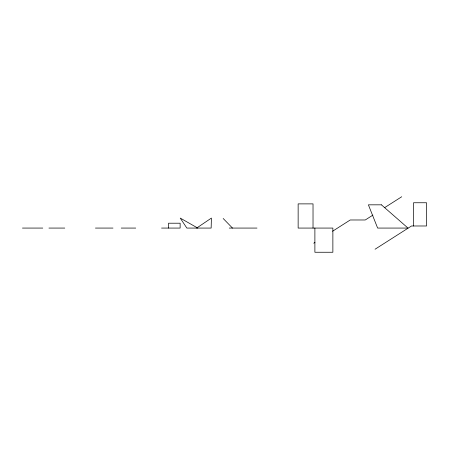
<?xml version="1.0" encoding="UTF-8"?>
<svg xmlns="http://www.w3.org/2000/svg" width="449" height="449" viewBox="0 0 449 449"><rect width="100%" height="100%" fill="white"/><g stroke="black" fill="none" stroke-linecap="round" stroke-linejoin="round"><path stroke-width="0.67" d="M196.64 228.07L211.406 218.079L211.148 228.07L186.846 228.07L180.234 218.079L197.762 228.07M313.767 243.218L314.945 242.471M332.591 231.229L350.231 219.982L365.262 219.982L372.906 215.11M384.67 207.618L401.726 196.746M375.061 249.229L411.52 225.987L426.55 225.987L426.55 202.752L413.529 202.752L413.529 225.987M22.45 228.07L42.773 228.07M48.935 228.07L64.774 228.07M95.435 228.07L112.991 228.07M121.241 228.07L135.716 228.07M161.539 228.07L180.133 228.07L180.133 223.209L168.543 223.209L168.543 228.07M229.254 228.07L256.985 228.07M223.181 218.495L232.492 228.07M314.889 228.07L314.889 252.254L332.872 252.254L332.872 228.07L298.142 228.07L298.142 203.88L313.026 203.88L313.026 228.07M381.42 204.828L368.393 204.828L377.637 228.07L408.001 228.07L381.42 204.828"/></g></svg>
